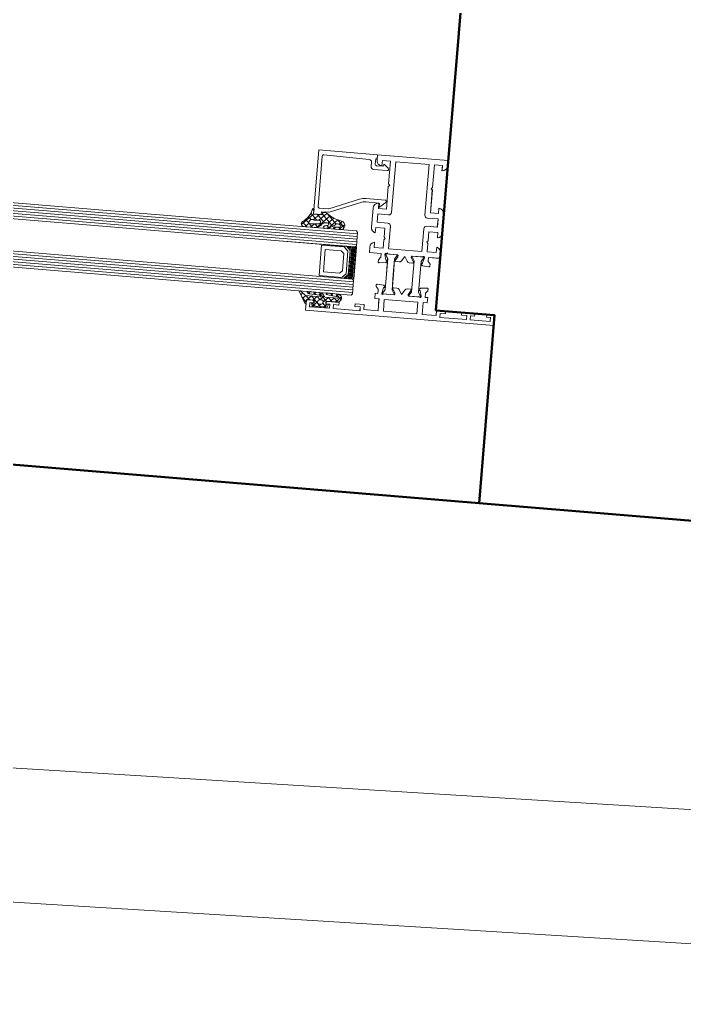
# Model space of a CAD drawing. Header units: millimetres. Extents: x 26282 to 30760, y 1404 to 4574.
# Drawn here: x 29386.46 to 29411.26, y 3458.03 to 3494.79 of the extents above; entities that cross this region are included whole.
import ezdxf

# ---------------------------------------------------------------- set-up
doc = ezdxf.new("R2010")
doc.units = ezdxf.units.MM
doc.header["$LTSCALE"] = 0.25
for name, color, linetype, lineweight in [('AB-DUV', 4, 'Continuous', 50), ('AB-MERD', 6, 'Continuous', 20), ('DOĞRAMA', 30, 'Continuous', 20)]:
    doc.layers.add(name, color=color, linetype=linetype, lineweight=lineweight)

# ---------------------------------------------------------------- blocks, each defined once
blk = doc.blocks.new('CHD60E27', base_point=(-138.6, 7.85))
at = {"color": 1, "linetype": 'Continuous'}
for p, q in [((-80.6, 56.35), (-78.6, 56.35)), ((-115.729976, 50.516652), (-114.729976, 49.516652)), ((-115.729976, 50.516652), (-114.729976, 49.516652)), ((-78.6, 29.85), (-80.6, 29.85)), ((-137.2, 16.75), (-135.7, 16.75)), ((-135.7, 16.75), (-135.7, 15.25))]:
    blk.add_line(p, q, dxfattribs=at)
at = {"color": 40, "linetype": 'Continuous'}
for points in [[(-138.6, 7.85), (-138.6, 78.35), (-134.7, 78.35), (-134.7, 75.95, -0.414213), (-135.199999, 75.45), (-135.7, 75.45), (-135.7, 76.95), (-137.2, 76.95), (-137.2, 69.45), (-135.7, 69.45), (-135.7, 70.95), (-135.2, 70.95, -0.414213), (-134.699999, 70.45), (-134.7, 66.05), (-135.7, 66.05), (-135.7, 68.05), (-137.2, 68.05), (-137.2, 58.05), (-135.7, 58.05), (-135.7, 60.05), (-134.7, 60.05), (-134.7, 56.65), (-136.6, 56.65), (-136.6, 51.35), (-134.4, 51.35), (-132.2, 51.35), (-132.2, 52.95), (-130.2, 52.95), (-130.2, 51.95), (-128.790992, 51.95, 0.176327), (-128.630295, 52.008489), (-127.7, 52.789099), (-127, 52.789099, -0.43976), (-126.701142, 52.462953), (-126.911671, 50.056591, -0.176327), (-126.983943, 49.901604), (-127.323223, 49.562323, -0.577351), (-127.741481, 49.674394), (-127.772347, 49.789587, 0.267949), (-127.949124, 49.966363), (-129.9, 50.489099), (-130.1, 50.489099, 0.842899), (-130.2, 49.906257), (-130.2, 45.839099, 0.414213), (-129.949998, 45.589099), (-129.628806, 45.589099, 0.137838), (-129.498553, 45.625711), (-127.980252, 46.552487, -0.585341), (-127.6, 46.339099), (-127.6, 45.002615, -0.261351), (-128.07899, 44.149065), (-129.797634, 43.1), (-128.07899, 42.050935, -0.261351), (-127.6, 41.197385), (-127.6, 39.8609, -0.585341), (-127.980252, 39.647512), (-129.498554, 40.574288, 0.137838), (-129.628807, 40.6109), (-129.95, 40.6109, 0.414213), (-130.199999, 40.360899), (-130.2, 36.293743, 0.842899), (-130.1, 35.710901), (-129.9, 35.7109), (-127.949123, 36.233636, 0.267949), (-127.772347, 36.410413), (-127.741481, 36.525605, -0.577351), (-127.323223, 36.637676), (-126.983943, 36.298396, -0.176327), (-126.911671, 36.143409), (-126.701141, 33.737047, -0.43976), (-127, 33.4109), (-127.7, 33.4109), (-128.630295, 34.191511, 0.176327), (-128.790992, 34.25), (-130.2, 34.25), (-130.2, 33.25), (-132.2, 33.25), (-132.2, 34.85), (-136.6, 34.85), (-136.6, 29.55), (-134.7, 29.55), (-134.7, 26.15), (-135.7, 26.15), (-135.7, 28.15), (-137.2, 28.15), (-137.2, 18.15), (-135.7, 18.15), (-135.7, 20.15), (-134.7, 20.15), (-134.7, 15.75, -0.414213), (-135.199999, 15.25), (-135.7, 15.25), (-135.7, 16.75), (-137.2, 16.75), (-137.2, 9.25), (-135.7, 9.25), (-135.7, 10.75), (-135.2, 10.75, -0.414213), (-134.699999, 10.25), (-134.7, 7.85), (-138.6, 7.85)], [(-78.6, 56.35), (-78.6, 29.85), (-79.6, 29.85), (-80.6, 29.85, -0.414213), (-82.599999, 31.85), (-80.6, 31.85), (-80.6, 34.85), (-89.1, 34.85), (-89.6, 35.35), (-90.1, 34.85), (-98.6, 34.85), (-98.6, 31.85), (-96.6, 31.85, -0.414213), (-98.599999, 29.85), (-105.740408, 29.85, -0.356298), (-107.699999, 31.450001), (-105.7, 31.45), (-105.7, 34.85), (-109, 34.85), (-109.5, 35.35), (-110, 34.85), (-113.2, 34.85), (-113.2, 31.45), (-111.2, 31.45, -0.356298), (-113.159592, 29.85), (-115.2, 29.85), (-115.2, 34.25), (-116.609007, 34.25, 0.176327), (-116.769704, 34.191511), (-117.7, 33.4109), (-118.4, 33.4109, -0.43976), (-118.698859, 33.737047), (-118.488329, 36.143409, -0.176327), (-118.416057, 36.298397), (-118.076776, 36.637677, -0.577351), (-117.658519, 36.525604), (-117.627652, 36.410413, 0.267949), (-117.450876, 36.233636), (-115.5, 35.7109), (-115.3, 35.7109, 0.842899), (-115.2, 36.293744), (-115.2, 40.3609, 0.414213), (-115.45, 40.6109), (-115.771193, 40.6109, 0.137838), (-115.901446, 40.574288), (-117.419747, 39.647512, -0.585341), (-117.799999, 39.8609), (-117.8, 41.197384, -0.261351), (-117.32101, 42.050935), (-115.602366, 43.1), (-117.321009, 44.149064, -0.261351), (-117.8, 45.002615), (-117.8, 46.339099, -0.585341), (-117.419747, 46.552488), (-115.901445, 45.625712, 0.137838), (-115.771193, 45.5891), (-115.45, 45.589099, 0.414213), (-115.199999, 45.8391), (-115.2, 49.906257, 0.842899), (-115.3, 50.489099), (-115.5, 50.489099), (-117.450876, 49.966364, 0.267949), (-117.627653, 49.789587), (-117.658518, 49.674395, -0.577351), (-118.076776, 49.562322), (-118.416057, 49.901603, -0.176327), (-118.488329, 50.056591), (-118.698858, 52.462953, -0.43976), (-118.4, 52.789099), (-117.7, 52.789099), (-116.769704, 52.008489, 0.176327), (-116.609007, 51.95), (-115.2, 51.95), (-115.2, 56.35), (-113.159591, 56.35, -0.356297), (-111.199999, 54.75), (-113.2, 54.75), (-113.2, 51.35), (-110, 51.35), (-109.5, 50.85), (-109, 51.35), (-105.7, 51.35), (-105.7, 54.75), (-107.7, 54.75, -0.356297), (-105.740408, 56.35), (-98.6, 56.35, -0.414213), (-96.599999, 54.350001), (-98.6, 54.35), (-98.6, 51.35), (-90.1, 51.35), (-89.6, 50.85), (-89.1, 51.35), (-80.6, 51.35), (-80.6, 54.35), (-82.6, 54.35, -0.414213), (-80.6, 56.35), (-78.6, 56.35)], [(-80.6, 43.1), (-80.6, 49.35), (-99.6, 49.35, -0.414213), (-100.6, 50.35), (-100.6, 54.35), (-103.7, 54.35), (-103.7, 50.35, -0.414213), (-104.699999, 49.350001), (-113.2, 49.35), (-113.2, 36.85), (-104.7, 36.85, -0.414213), (-103.699999, 35.850001), (-103.7, 31.85), (-100.6, 31.85), (-100.6, 35.85, -0.414213), (-99.6, 36.85), (-80.6, 36.85), (-80.6, 43.1)]]:
    blk.add_lwpolyline(points, format="xyb", close=True, dxfattribs=at)
blk.add_lwpolyline([(-134.4, 49.35), (-136.6, 49.35), (-136.6, 36.85), (-132.2, 36.85), (-132.2, 49.35), (-134.4, 49.35)], close=True, dxfattribs=at)
at = {"color": 4, "linetype": 'Continuous'}
for points in [[(-130.210348, 45.762166), (-128.497348, 46.762166), (-122.710348, 46.762166), (-116.923348, 46.762166), (-115.210348, 45.762166), (-115.210348, 50.362166), (-116.910348, 49.362166), (-122.710348, 49.362166), (-128.510348, 49.362166), (-130.210348, 50.362166), (-130.210348, 45.762166)], [(-128.497348, 39.437833), (-130.210348, 40.437833), (-130.210348, 35.837833), (-128.510348, 36.837833), (-122.710348, 36.837833), (-116.910348, 36.837833), (-115.210348, 35.837833), (-115.210348, 40.437833), (-116.923348, 39.437833), (-122.710348, 39.437833), (-128.497348, 39.437833)]]:
    blk.add_lwpolyline(points, close=True, dxfattribs=at)
blk = doc.blocks.new('CHD10-3111', base_point=(3855.389827, -8975.811796))
at = {"color": 40, "linetype": 'Continuous'}
blk.add_lwpolyline([(3855.389827, -8949.111796), (3879.389827, -8949.111796), (3879.389827, -8971.111796), (3877.889827, -8971.111796), (3877.889827, -8970.611796), (3875.789827, -8970.611796, 0.414276), (3875.289827, -8971.111902), (3875.289827, -8973.411796), (3875.891113, -8973.764938, -0.44986), (3875.948899, -8974.058621), (3874.687602, -8975.51474, -0.717959), (3873.789827, -8975.211796), (3873.789827, -8970.111796, -0.414242), (3874.789923, -8969.111796), (3876.40713, -8969.111796, 0.409111), (3877.406977, -8968.129248), (3877.703866, -8951.120522, 0.419335), (3877.203942, -8950.611796), (3858.289827, -8950.611796, 0.414214), (3857.789827, -8951.111796), (3857.789827, -8954.510299, 0.096347), (3857.826278, -8954.697709), (3862.331086, -8965.847499, -0.096289), (3862.789827, -8968.20752), (3862.789827, -8975.311796, -0.679855), (3861.925103, -8975.653814), (3860.044019, -8973.648631, -0.65679), (3860.189935, -8973.311796), (3861.289827, -8973.311796, 0.414214), (3861.489827, -8973.111796), (3861.489827, -8968.20752, 0.096295), (3861.125704, -8966.334383), (3856.526235, -8954.950297, -0.096289), (3856.489827, -8954.762994), (3856.489827, -8952.011796), (3855.389827, -8952.011796), (3855.389827, -8949.111796)], format="xyb", close=True, dxfattribs=at)
blk = doc.blocks.new('CHDMN-201', base_point=(29.944199, -19.992072))
at = {"color": 1, "linetype": 'Continuous'}
for p, q in [((24.944196, -17.917709), (26.712382, -16.149524)), ((24.944196, -17.222799), (26.363237, -18.64184)), ((24.944198, -20.039028), (27.683935, -17.299291)), ((25.670623, -15.827906), (29.959082, -20.116364)), ((27.817864, -19.286682), (28.843558, -18.260988)), ((24.944197, -19.344121), (26.23548, -20.635403)), ((25.079548, -21.600792), (25.475995, -21.997239)), ((25.189997, -21.91455), (25.940862, -21.163684)), ((25.475995, -21.997239), (29.768513, -26.289757)), ((25.940862, -21.163684), (26.275067, -20.829479)), ((26.23548, -20.635403), (26.260255, -20.660179)), ((26.954462, -24.392725), (29.944199, -21.402988)), ((27.730494, -21.495372), (30.203718, -19.022148)), ((27.826231, -20.104834), (29.944199, -22.222802)), ((31.257696, -20.089491), (31.80016, -19.547027)), ((31.416762, -19.452725), (31.950423, -19.986385)), ((25.232281, -26.114906), (26.046166, -25.301021)), ((25.477814, -24.120378), (25.941592, -24.584156)), ((25.916779, -27.551729), (30.108752, -23.359755)), ((26.075074, -23.150793), (26.624114, -22.601753)), ((26.882093, -28.707735), (30.556963, -25.032865)), ((26.991686, -25.63425), (29.066899, -27.709463)), ((27.79138, -22.191304), (30.58826, -24.988183)), ((24.944199, -28.524309), (25.530435, -27.938072)), ((25.094432, -27.979636), (25.776541, -28.661746)), ((25.178841, -25.942725), (28.496854, -29.260739)), ((25.810575, -31.900573), (28.517647, -29.193501)), ((24.944199, -29.950724), (27.004506, -32.011031)), ((24.952122, -30.637706), (25.869183, -29.720645)), ((26.861353, -29.746558), (28.07121, -30.956415))]:
    blk.add_line(p, q, dxfattribs=at)
for points in [[(26.390301, -23.393758, -0.11997), (25.342637, -22.236365, -0.11997), (24.944199, -20.726926), (24.944195, -16.789779, -0.730107), (26.758647, -16.209518, 0.185935), (31.810746, -19.549362, -0.858634), (31.670288, -20.125588), (30.144199, -19.992072, 0.414214), (29.944199, -20.192072), (29.944199, -23.09206, 0.414226), (30.244199, -23.392072), (30.544174, -23.392072, -0.414238), (30.844199, -23.692072), (30.844199, -24.310458, -0.167691), (30.631375, -24.927186, 0.106409), (28.114271, -30.786691, -0.907546), (24.944199, -30.478675), (24.944199, -28.292072, -1), (25.744199, -28.292072), (25.908447, -30.169443, 0.790151), (26.678457, -30.282816, 0.061795), (27.025941, -28.955975, 0.24686), (26.961879, -28.781202, -0.192553), (24.944199, -24.656358, -1), (25.941426, -24.581945, 0.061004), (26.187228, -25.817745, 0.744986), (26.953471, -25.796309, 0.211789), (26.613432, -23.622255, 0.100818), (26.390301, -23.393758)], [(26.255022, -20.600362), (26.380094, -22.029945, 0.17342), (26.661249, -22.641873, 0.008526), (26.786952, -22.766133, 0.691738), (27.799141, -22.280005), (27.680588, -20.924941, -0.129672), (27.819183, -20.120619, 0.375997), (27.441422, -18.85823), (27.046771, -18.610379, 0.619603), (26.12995, -19.17078), (26.255022, -20.600362)]]:
    blk.add_lwpolyline(points, format="xyb", close=True, dxfattribs=at)
blk = doc.blocks.new('*U58')
at = {"color": 4, "linetype": 'Continuous'}
for p, q in [((967.994385, 76), (967.994385, 75.99)), ((968.394385, 76), (968.394385, 75.6)), ((968.794385, 76), (968.794385, 75.2)), ((969.194385, 76), (969.194385, 74.8)), ((969.594385, 76), (969.594385, 64)), ((969.994385, 76), (969.994385, 64)), ((970.394385, 76), (970.394385, 64)), ((970.794385, 76), (970.794385, 64)), ((971.194385, 76), (971.194385, 64)), ((971.594385, 76), (971.594385, 64)), ((967.994385, 64.01), (967.994385, 64)), ((968.394385, 64.4), (968.394385, 64)), ((968.794385, 64.8), (968.794385, 64)), ((969.194385, 65.2), (969.194385, 64))]:
    blk.add_line(p, q, dxfattribs=at)
blk = doc.blocks.new('CHD40D02')
at = {"color": 1, "linetype": 'Continuous'}
for p, q in [((-1.122662, 0.665503), (-0.457159, 0)), ((-1.012226, 0), (0.801576, 1.813802)), ((0, -1.109094), (1.4, 0.290906)), ((0.205857, 1.458304), (1.4, 0.264161)), ((1.534377, 2.251105), (2.247288, 1.538194)), ((-2.117144, -5.347558), (1.4, -1.830414)), ((-2.117144, -3.226238), (-1.117144, -2.226238)), ((-2.117144, -2.582656), (-0.421916, -4.277884)), ((0, -0.457159), (1.4, -1.857159)), ((0, -2.578479), (1.4, -3.978479)), ((2.000247, -3.351488), (2.91136, -2.440375)), ((2.050967, -2.508126), (2.906913, -3.364072)), ((2.135987, -1.094428), (2.921622, -0.308793)), ((2.222769, -0.558608), (2.917076, -1.252915)), ((-2.117144, -4.703976), (-1.237492, -5.583628)), ((-2.117144, -7.468879), (-0.899257, -6.250992)), ((-2.117144, -6.825296), (-1.117144, -7.825296)), ((-0.543237, -6.277883), (1.4, -8.22112)), ((0, -7.473055), (2.106571, -5.366485)), ((0.262508, -5.089227), (1.4, -3.951735)), ((0.262508, -4.962308), (1.066416, -5.766216)), ((1.066416, -5.766216), (1.7501, -6.4499)), ((1.930627, -4.509107), (2.59883, -5.177309)), ((2.106571, -5.366485), (2.901098, -4.571957)), ((2.59883, -5.177309), (2.73038, -5.30886)), ((0, -9.594375), (1.4, -8.194375)), ((0, -8.942441), (1.4, -10.34244)), ((0.005596, -11.710099), (1.4, -10.315696)), ((2.065011, -9.650685), (2.925923, -8.789773)), ((2.137826, -8.958946), (2.903131, -9.724251)), ((2.53001, -7.22981), (2.953639, -7.653438)), ((0.000001, -11.063761), (1.86654, -12.930301)), ((0.929001, -12.908016), (2.87289, -10.964126)), ((1.935795, -10.878236), (2.844412, -11.786853))]:
    blk.add_line(p, q, dxfattribs=at)
at = {"color": 7, "linetype": 'Continuous'}
blk.add_line((2.921685, -0.29561), (2.817805, -0.199647), dxfattribs=at)
at = {"color": 1, "linetype": 'Continuous'}
for points in [[(2.921685, -0.29561), (2.9, -4.8), (2.8, -5.1), (2.7, -5.4), (2.6, -5.7), (2.4, -6), (2.3, -6.2), (2, -6.3), (1.8, -6.4), (1.6, -6.6), (1.5, -6.7), (1.4, -6.9), (1.4, -11.5), (1.4, -11.7), (1.6, -11.8), (1.65982, -11.8), (1.85982, -11.6), (2.25982, -7.8), (2.35982, -7.4), (2.55982, -7.2), (2.85982, -7.2), (2.95982, -7.4), (2.85982, -11.5, -1.047986), (0.000001, -11.499982), (0, -7.412301), (-1.117144, -7.412301), (-1.117144, -8.412301), (-2.117144, -7.977518), (-2.117144, -2.406848), (-1.117144, -2.015544), (-1.117144, -3.015544), (0, -3.015544), (0, 0), (-1.5, 0), (-1.6, 0.1), (-1.6, 0.3), (-1.4, 0.5), (2.700478, 2.946982), (2.800478, 2.946982), (2.900478, 2.746982), (2.900478, 2.446982), (2.700478, 2.146982), (1.4, 0.4), (1.4, -5.2), (1.5, -5.3), (1.7, -5.2), (1.907825, -4.888262), (2.146067, -0.926812), (2.230152, -0.523166), (2.318197, -0.219443), (2.614003, -0.107644), (2.817805, -0.199647), (2.921685, -0.29561)], [(0.116062, -6.131436, 0.198912), (0.262508, -5.777883), (0.262508, -4.777884, 0.414213), (-0.237492, -4.277884), (-0.737492, -4.277884, 0.414213), (-1.237492, -4.777883), (-1.237492, -5.777884, 0.414213), (-0.737492, -6.277883), (-0.237491, -6.277883, 0.198912), (0.116062, -6.131436)]]:
    blk.add_lwpolyline(points, format="xyb", close=True, dxfattribs=at)
blk = doc.blocks.new('A$C3DEF5641')
at = {"layer": 'DOĞRAMA', "color": 163, "linetype": 'Continuous'}
for p, q in [((817.83, 82.92), (508.58, 82.92)), ((817.83, 81.92), (508.58, 81.92)), ((817.83, 80.92), (508.58, 80.92)), ((849.33, 82.92), (817.83, 82.92)), ((849.83, 81.92), (817.83, 81.92)), ((849.83, 80.92), (817.83, 80.92)), ((849.33, 82.92), (849.83, 82.42)), ((849.83, 82.42), (849.83, 77.42)), ((817.83, 79.92), (508.58, 79.92)), ((817.83, 78.92), (508.58, 78.92)), ((817.83, 77.92), (508.58, 77.92)), ((849.83, 79.92), (817.83, 79.92)), ((849.83, 78.92), (817.83, 78.92)), ((849.83, 77.92), (817.83, 77.92)), ((849.83, 77.42), (849.33, 76.92)), ((817.83, 76.92), (508.58, 76.92)), ((849.33, 76.92), (817.83, 76.92)), ((836.83, 65.22), (836.83, 76.62)), ((836.83, 76.62), (845.33, 76.62)), ((838.33, 66.72), (838.33, 75.12)), ((838.33, 75.12), (844.33, 75.12)), ((844.33, 75.12), (845.33, 74.12)), ((845.33, 76.62), (846.83, 75.12)), ((845.33, 74.12), (845.33, 67.72)), ((846.83, 75.12), (846.83, 66.72)), ((844.33, 66.72), (838.33, 66.72)), ((845.33, 67.72), (844.33, 66.72)), ((846.83, 66.72), (845.33, 65.22)), ((817.83, 64.92), (508.58, 64.92)), ((817.83, 63.92), (508.58, 63.92)), ((817.83, 62.92), (508.58, 62.92)), ((849.33, 64.92), (817.83, 64.92)), ((849.83, 63.92), (817.83, 63.92)), ((849.83, 62.92), (817.83, 62.92)), ((845.33, 65.22), (836.83, 65.22)), ((849.33, 64.92), (849.83, 64.42)), ((849.83, 64.42), (849.83, 59.42)), ((817.83, 61.92), (508.58, 61.92)), ((817.83, 60.92), (508.58, 60.92)), ((817.83, 59.92), (508.58, 59.92)), ((817.83, 58.92), (508.58, 58.92)), ((849.83, 61.92), (817.83, 61.92)), ((849.83, 60.92), (817.83, 60.92)), ((849.83, 59.92), (817.83, 59.92)), ((849.33, 58.92), (817.83, 58.92)), ((849.83, 59.42), (849.33, 58.92))]:
    blk.add_line(p, q, dxfattribs=at)
blk.add_lwpolyline([(849.83, 76.92), (846.08, 76.92), (847.58, 75.42), (847.58, 66.42), (846.08, 64.92), (849.83, 64.92), (849.83, 76.92)], close=True, dxfattribs=at)
at = {"layer": 'DOĞRAMA', "color": 163, "rotation": 90}
for name, p in [('CHD60E27', (903.33, 51.92)), ('CHD10-3111', (859.53, 87.92)), ('CHDMN-201', (832.83, 87.92))]:
    blk.add_blockref(name, p, dxfattribs=at)
at = {"layer": 'DOĞRAMA', "color": 163}
blk.add_blockref('*U58', (-121.91, 0.92), dxfattribs=at)
at = {"layer": 'DOĞRAMA', "color": 163, "xscale": 1.034312, "rotation": 90}
blk.add_blockref('CHD40D02', (832.83, 55.92), dxfattribs=at)
blk = doc.blocks.new('A$C60FF0BBF')
at = {"layer": 'AB-MERD'}
for points in [[(210.06, 420.97), (100.046, 427.737)], [(209.753, 415.979), (99.739, 422.746)]]:
    blk.add_lwpolyline(points, dxfattribs=at)
blk = doc.blocks.new('A$C187D15ED')
at = {"layer": 'AB-DUV'}
blk.add_line((9843.707, 3270.839), (9704.776, 3282.321), dxfattribs=at)
at = {"layer": 'AB-DUV', "elevation": -134.224}
blk.add_lwpolyline([(9832.632, 3291.822), (9831.565, 3278.906), (9833.757, 3278.725), (9833.177, 3271.709)], dxfattribs=at)
blk.add_blockref('A$C60FF0BBF', (9668.043, 2837.019))
blk.add_blockref('A$C60FF0BBF', (9668.043, 2837.019))
at = {"layer": 'DOĞRAMA', "color": 163, "xscale": 0.1, "yscale": 0.1, "zscale": 0.1, "rotation": 355.2754398313509}
blk.add_blockref('A$C3DEF5641', (9743.271, 3280.602, -134.224), dxfattribs=at)
blk.add_blockref('A$C3DEF5641', (9743.271, 3280.602, -134.224), dxfattribs=at)

msp = doc.modelspace()

# ---------------------------------------------------------------- block references
at = {"layer": 'AB-DUV', "ltscale": 100}
msp.add_blockref('A$C187D15ED', (19570.424, 205.028, 5.126), dxfattribs=at)

# ---------------------------------------------------------------- next in the draw order: linework, layer by layer
at = {"layer": 'AB-MERD', "elevation": 5.126}
for points in [[(29448.527, 3463.017), (29338.513, 3469.784)], [(29448.527, 3463.017), (29338.513, 3469.784)], [(29448.22, 3458.026), (29338.206, 3464.793)], [(29448.22, 3458.026), (29338.206, 3464.793)]]:
    msp.add_lwpolyline(points, dxfattribs=at)
at = {"layer": 'DOĞRAMA', "color": 163, "linetype": 'Continuous'}
for p, q in [((29395.884, 3487.157, -129.098), (29365.064, 3489.705, -129.098)), ((29395.859, 3486.858, -129.098), (29365.039, 3489.406, -129.098)), ((29395.867, 3486.958, -129.098), (29365.047, 3489.505, -129.098)), ((29395.875, 3487.058, -129.098), (29365.055, 3489.605, -129.098)), ((29395.834, 3486.559, -129.098), (29365.014, 3489.107, -129.098)), ((29395.842, 3486.659, -129.098), (29365.022, 3489.206, -129.098)), ((29395.851, 3486.759, -129.098), (29365.031, 3489.306, -129.098)), ((29395.735, 3485.364, -129.098), (29364.915, 3487.911, -129.098)), ((29395.702, 3484.965, -129.098), (29364.882, 3487.512, -129.098)), ((29395.711, 3485.065, -129.098), (29364.891, 3487.612, -129.098)), ((29395.719, 3485.164, -129.098), (29364.899, 3487.711, -129.098)), ((29395.727, 3485.264, -129.098), (29364.907, 3487.811, -129.098)), ((29395.686, 3484.766, -129.098), (29364.866, 3487.313, -129.098)), ((29395.694, 3484.865, -129.098), (29364.874, 3487.412, -129.098)), ((29399.023, 3486.898, -129.098), (29395.884, 3487.157, -129.098)), ((29399.04, 3486.495, -129.098), (29395.851, 3486.759, -129.098)), ((29399.048, 3486.595, -129.098), (29395.859, 3486.858, -129.098)), ((29399.056, 3486.695, -129.098), (29395.867, 3486.958, -129.098)), ((29399.064, 3486.794, -129.098), (29395.875, 3487.058, -129.098)), ((29399.023, 3486.898, -129.098), (29399.069, 3486.844, -129.098)), ((29399.069, 3486.844, -129.098), (29399.027, 3486.346, -129.098)), ((29398.973, 3486.3, -129.098), (29395.834, 3486.559, -129.098)), ((29399.031, 3486.396, -129.098), (29395.842, 3486.659, -129.098)), ((29397.631, 3485.237, -129.098), (29397.725, 3486.373, -129.098)), ((29397.725, 3486.373, -129.098), (29398.572, 3486.303, -129.098)), ((29397.793, 3485.374, -129.098), (29397.862, 3486.211, -129.098)), ((29397.862, 3486.211, -129.098), (29398.46, 3486.162, -129.098)), ((29398.46, 3486.162, -129.098), (29398.552, 3486.054, -129.098)), ((29398.552, 3486.054, -129.098), (29398.499, 3485.416, -129.098)), ((29398.572, 3486.303, -129.098), (29398.709, 3486.141, -129.098)), ((29398.709, 3486.141, -129.098), (29398.64, 3485.304, -129.098)), ((29399.027, 3486.346, -129.098), (29398.973, 3486.3, -129.098)), ((29398.875, 3485.104, -129.098), (29395.735, 3485.364, -129.098)), ((29398.391, 3485.325, -129.098), (29397.793, 3485.374, -129.098)), ((29398.499, 3485.416, -129.098), (29398.391, 3485.325, -129.098)), ((29398.64, 3485.304, -129.098), (29398.478, 3485.167, -129.098)), ((29398.891, 3484.701, -129.098), (29395.702, 3484.965, -129.098)), ((29398.9, 3484.801, -129.098), (29395.711, 3485.065, -129.098)), ((29398.908, 3484.901, -129.098), (29395.719, 3485.164, -129.098)), ((29398.916, 3485, -129.098), (29395.727, 3485.264, -129.098)), ((29398.478, 3485.167, -129.098), (29397.631, 3485.237, -129.098)), ((29398.875, 3485.104, -129.098), (29398.92, 3485.05, -129.098)), ((29398.92, 3485.05, -129.098), (29398.879, 3484.552, -129.098)), ((29398.825, 3484.506, -129.098), (29395.686, 3484.766, -129.098)), ((29398.883, 3484.602, -129.098), (29395.694, 3484.865, -129.098)), ((29398.879, 3484.552, -129.098), (29398.825, 3484.506, -129.098))]:
    msp.add_line(p, q, dxfattribs=at)
at = {"layer": 'DOĞRAMA', "color": 1, "linetype": 'Continuous'}
for p, q in [((29399.793, 3489.544, -129.098), (29399.81, 3489.743, -129.098)), ((29402.451, 3489.525, -129.098), (29402.434, 3489.325, -129.098)), ((29396.969, 3487.141, -129.098), (29397.432, 3487.533, -129.098)), ((29396.969, 3487.141, -129.098), (29397.432, 3487.533, -129.098)), ((29397.551, 3487.299, -129.098), (29397.325, 3487.566, -129.098)), ((29397.378, 3487.683, -129.098), (29397.436, 3487.732, -129.098)), ((29397.378, 3487.683, -129.098), (29397.436, 3487.732, -129.098)), ((29397.44, 3487.662, -129.098), (29397.391, 3487.721, -129.098)), ((29397.413, 3487.32, -129.098), (29397.642, 3487.514, -129.098)), ((29397.413, 3487.32, -129.098), (29397.642, 3487.514, -129.098)), ((29397.834, 3487.198, -129.098), (29397.56, 3487.521, -129.098)), ((29397.621, 3487.3, -129.098), (29397.923, 3487.555, -129.098)), ((29397.621, 3487.3, -129.098), (29397.923, 3487.555, -129.098)), ((29398.14, 3487.069, -129.098), (29397.757, 3487.521, -129.098)), ((29398.263, 3487.155, -129.098), (29397.927, 3487.552, -129.098)), ((29397.172, 3487.051, -129.098), (29397.01, 3487.242, -129.098)), ((29397.172, 3487.051, -129.098), (29397.01, 3487.242, -129.098)), ((29397.102, 3487.057, -129.098), (29397.256, 3487.186, -129.098)), ((29397.102, 3487.057, -129.098), (29397.256, 3487.186, -129.098)), ((29397.383, 3487.034, -129.098), (29397.133, 3487.329, -129.098)), ((29397.383, 3487.034, -129.098), (29397.133, 3487.329, -129.098)), ((29397.332, 3487.326, -129.098), (29397.238, 3487.437, -129.098)), ((29397.332, 3487.326, -129.098), (29397.238, 3487.437, -129.098)), ((29397.314, 3487.039, -129.098), (29397.453, 3487.157, -129.098)), ((29397.314, 3487.039, -129.098), (29397.453, 3487.157, -129.098)), ((29397.453, 3487.157, -129.098), (29397.456, 3487.16, -129.098)), ((29397.453, 3487.157, -129.098), (29397.456, 3487.16, -129.098)), ((29397.503, 3487.124, -129.098), (29397.473, 3487.16, -129.098)), ((29397.503, 3487.124, -129.098), (29397.473, 3487.16, -129.098)), ((29397.572, 3487.043, -129.098), (29397.503, 3487.124, -129.098)), ((29397.583, 3487.07, -129.098), (29398.046, 3487.463, -129.098)), ((29397.583, 3487.07, -129.098), (29398.046, 3487.463, -129.098)), ((29397.703, 3487.121, -129.098), (29397.652, 3487.18, -129.098)), ((29397.958, 3487.191, -129.098), (29398.181, 3487.381, -129.098)), ((29397.958, 3487.191, -129.098), (29398.181, 3487.381, -129.098)), ((29397.973, 3487.008, -129.098), (29398.331, 3487.312, -129.098)), ((29397.973, 3487.008, -129.098), (29398.331, 3487.312, -129.098)), ((29398.572, 3487.022, -129.098), (29398.325, 3487.314, -129.098)), ((29398.366, 3487.145, -129.098), (29398.497, 3487.255, -129.098)), ((29398.366, 3487.145, -129.098), (29398.497, 3487.255, -129.098)), ((29398.371, 3486.952, -129.098), (29398.593, 3487.14, -129.098)), ((29398.371, 3486.952, -129.098), (29398.593, 3487.14, -129.098)), ((29397.54, 3487.034, -129.098), (29397.583, 3487.07, -129.098)), ((29397.54, 3487.034, -129.098), (29397.583, 3487.07, -129.098)), ((29397.794, 3487.053, -129.098), (29397.844, 3487.095, -129.098)), ((29397.794, 3487.053, -129.098), (29397.844, 3487.095, -129.098)), ((29397.991, 3487.012, -129.098), (29397.917, 3487.1, -129.098)), ((29398.229, 3486.964, -129.098), (29398.175, 3487.027, -129.098)), ((29398.176, 3486.983, -129.098), (29398.249, 3487.045, -129.098)), ((29398.176, 3486.983, -129.098), (29398.249, 3487.045, -129.098)), ((29398.439, 3486.947, -129.098), (29398.356, 3487.046, -129.098)), ((29400.085, 3485.994, -129.098), (29400.193, 3486.086, -129.098)), ((29400.085, 3485.994, -129.098), (29400.193, 3486.086, -129.098)), ((29396.885, 3484.646, -129.098), (29396.886, 3484.656, -129.098)), ((29396.885, 3484.646, -129.098), (29396.886, 3484.656, -129.098)), ((29397.094, 3484.203, -129.098), (29396.885, 3484.646, -129.098)), ((29397.094, 3484.203, -129.098), (29396.885, 3484.646, -129.098)), ((29396.886, 3484.656, -129.098), (29396.907, 3484.665, -129.098)), ((29396.886, 3484.656, -129.098), (29396.907, 3484.665, -129.098)), ((29396.907, 3484.665, -129.098), (29396.937, 3484.662, -129.098)), ((29396.907, 3484.665, -129.098), (29396.937, 3484.662, -129.098)), ((29396.937, 3484.662, -129.098), (29396.965, 3484.639, -129.098)), ((29396.937, 3484.662, -129.098), (29396.965, 3484.639, -129.098)), ((29396.945, 3484.52, -129.098), (29397.022, 3484.587, -129.098)), ((29396.945, 3484.52, -129.098), (29397.022, 3484.587, -129.098)), ((29396.965, 3484.639, -129.098), (29397.128, 3484.491, -129.098)), ((29396.965, 3484.639, -129.098), (29397.128, 3484.491, -129.098)), ((29397.189, 3484.612, -129.098), (29397.2, 3484.632, -129.098)), ((29397.189, 3484.612, -129.098), (29397.2, 3484.632, -129.098)), ((29397.198, 3484.58, -129.098), (29397.189, 3484.612, -129.098)), ((29397.198, 3484.58, -129.098), (29397.189, 3484.612, -129.098)), ((29397.227, 3484.569, -129.098), (29397.198, 3484.58, -129.098)), ((29397.227, 3484.569, -129.098), (29397.198, 3484.58, -129.098)), ((29397.2, 3484.632, -129.098), (29397.21, 3484.642, -129.098)), ((29397.2, 3484.632, -129.098), (29397.21, 3484.642, -129.098)), ((29397.21, 3484.642, -129.098), (29397.659, 3484.602, -129.098)), ((29397.21, 3484.642, -129.098), (29397.659, 3484.602, -129.098)), ((29397.283, 3484.554, -129.098), (29397.212, 3484.642, -129.098)), ((29397.283, 3484.554, -129.098), (29397.212, 3484.642, -129.098)), ((29397.267, 3484.557, -129.098), (29397.227, 3484.569, -129.098)), ((29397.267, 3484.557, -129.098), (29397.227, 3484.569, -129.098)), ((29397.231, 3484.568, -129.098), (29397.306, 3484.633, -129.098)), ((29397.231, 3484.568, -129.098), (29397.306, 3484.633, -129.098)), ((29397.659, 3484.499, -129.098), (29397.267, 3484.557, -129.098)), ((29397.659, 3484.499, -129.098), (29397.267, 3484.557, -129.098)), ((29397.423, 3484.534, -129.098), (29397.516, 3484.615, -129.098)), ((29397.423, 3484.534, -129.098), (29397.516, 3484.615, -129.098)), ((29397.507, 3484.522, -129.098), (29397.424, 3484.623, -129.098)), ((29397.507, 3484.522, -129.098), (29397.424, 3484.623, -129.098)), ((29397.622, 3484.505, -129.098), (29397.694, 3484.568, -129.098)), ((29397.622, 3484.505, -129.098), (29397.694, 3484.568, -129.098)), ((29397.709, 3484.516, -129.098), (29397.636, 3484.604, -129.098)), ((29397.709, 3484.516, -129.098), (29397.636, 3484.604, -129.098)), ((29397.659, 3484.602, -129.098), (29397.688, 3484.59, -129.098)), ((29397.659, 3484.602, -129.098), (29397.688, 3484.59, -129.098)), ((29397.688, 3484.59, -129.098), (29397.717, 3484.577, -129.098)), ((29397.688, 3484.59, -129.098), (29397.717, 3484.577, -129.098)), ((29397.694, 3484.568, -129.098), (29397.708, 3484.581, -129.098)), ((29397.694, 3484.568, -129.098), (29397.708, 3484.581, -129.098)), ((29397.717, 3484.577, -129.098), (29397.746, 3484.564, -129.098)), ((29397.717, 3484.577, -129.098), (29397.746, 3484.564, -129.098)), ((29397.746, 3484.564, -129.098), (29397.774, 3484.541, -129.098)), ((29397.746, 3484.564, -129.098), (29397.774, 3484.541, -129.098)), ((29397.774, 3484.541, -129.098), (29397.794, 3484.529, -129.098)), ((29397.774, 3484.541, -129.098), (29397.794, 3484.529, -129.098)), ((29397.895, 3484.548, -129.098), (29397.898, 3484.579, -129.098)), ((29397.895, 3484.548, -129.098), (29397.898, 3484.579, -129.098)), ((29397.914, 3484.525, -129.098), (29397.895, 3484.548, -129.098)), ((29397.914, 3484.525, -129.098), (29397.895, 3484.548, -129.098)), ((29397.898, 3484.579, -129.098), (29397.919, 3484.587, -129.098)), ((29397.898, 3484.579, -129.098), (29397.919, 3484.587, -129.098)), ((29397.898, 3484.544, -129.098), (29397.944, 3484.584, -129.098)), ((29397.898, 3484.544, -129.098), (29397.944, 3484.584, -129.098)), ((29397.919, 3484.587, -129.098), (29398.326, 3484.543, -129.098)), ((29397.919, 3484.587, -129.098), (29398.326, 3484.543, -129.098)), ((29398.135, 3484.476, -129.098), (29398.057, 3484.572, -129.098)), ((29398.135, 3484.476, -129.098), (29398.057, 3484.572, -129.098)), ((29398.067, 3484.49, -129.098), (29398.15, 3484.562, -129.098)), ((29398.067, 3484.49, -129.098), (29398.15, 3484.562, -129.098)), ((29398.257, 3484.453, -129.098), (29398.355, 3484.539, -129.098)), ((29398.257, 3484.453, -129.098), (29398.355, 3484.539, -129.098)), ((29398.45, 3484.333, -129.098), (29398.273, 3484.549, -129.098)), ((29398.45, 3484.333, -129.098), (29398.273, 3484.549, -129.098)), ((29397.147, 3484.239, -129.098), (29396.982, 3484.441, -129.098)), ((29397.147, 3484.239, -129.098), (29396.982, 3484.441, -129.098)), ((29397.012, 3484.376, -129.098), (29397.142, 3484.49, -129.098)), ((29397.012, 3484.376, -129.098), (29397.142, 3484.49, -129.098)), ((29397.08, 3484.233, -129.098), (29397.152, 3484.296, -129.098)), ((29397.08, 3484.233, -129.098), (29397.152, 3484.296, -129.098)), ((29397.112, 3484.181, -129.098), (29397.094, 3484.203, -129.098)), ((29397.112, 3484.181, -129.098), (29397.094, 3484.203, -129.098)), ((29397.132, 3484.179, -129.098), (29397.112, 3484.181, -129.098)), ((29397.132, 3484.179, -129.098), (29397.112, 3484.181, -129.098)), ((29397.128, 3484.491, -129.098), (29397.686, 3484.445, -129.098)), ((29397.128, 3484.491, -129.098), (29397.686, 3484.445, -129.098)), ((29397.143, 3484.188, -129.098), (29397.132, 3484.179, -129.098)), ((29397.143, 3484.188, -129.098), (29397.132, 3484.179, -129.098)), ((29397.267, 3484.334, -129.098), (29397.139, 3484.49, -129.098)), ((29397.267, 3484.334, -129.098), (29397.139, 3484.49, -129.098)), ((29397.156, 3484.343, -129.098), (29397.143, 3484.188, -129.098)), ((29397.156, 3484.343, -129.098), (29397.143, 3484.188, -129.098)), ((29397.457, 3484.318, -129.098), (29397.156, 3484.343, -129.098)), ((29397.457, 3484.318, -129.098), (29397.156, 3484.343, -129.098)), ((29397.202, 3484.339, -129.098), (29397.353, 3484.472, -129.098)), ((29397.202, 3484.339, -129.098), (29397.353, 3484.472, -129.098)), ((29397.378, 3484.105, -129.098), (29397.347, 3484.211, -129.098)), ((29397.347, 3484.211, -129.098), (29397.447, 3484.203, -129.098)), ((29397.378, 3484.105, -129.098), (29397.347, 3484.211, -129.098)), ((29397.347, 3484.211, -129.098), (29397.447, 3484.203, -129.098)), ((29397.671, 3484.081, -129.098), (29397.35, 3484.472, -129.098)), ((29397.671, 3484.081, -129.098), (29397.35, 3484.472, -129.098)), ((29397.46, 3484.098, -129.098), (29397.368, 3484.21, -129.098)), ((29397.46, 3484.098, -129.098), (29397.368, 3484.21, -129.098)), ((29397.395, 3484.104, -129.098), (29397.579, 3484.264, -129.098)), ((29397.395, 3484.104, -129.098), (29397.579, 3484.264, -129.098)), ((29397.413, 3484.322, -129.098), (29397.564, 3484.455, -129.098)), ((29397.413, 3484.322, -129.098), (29397.564, 3484.455, -129.098)), ((29397.447, 3484.203, -129.098), (29397.457, 3484.318, -129.098)), ((29397.447, 3484.203, -129.098), (29397.457, 3484.318, -129.098)), ((29397.665, 3484.328, -129.098), (29397.562, 3484.455, -129.098)), ((29397.665, 3484.328, -129.098), (29397.562, 3484.455, -129.098)), ((29397.58, 3484.283, -129.098), (29397.576, 3484.232, -129.098)), ((29397.58, 3484.283, -129.098), (29397.576, 3484.232, -129.098)), ((29397.607, 3484.086, -129.098), (29397.702, 3484.17, -129.098)), ((29397.607, 3484.086, -129.098), (29397.702, 3484.17, -129.098)), ((29397.622, 3484.176, -129.098), (29397.721, 3484.168, -129.098)), ((29397.622, 3484.176, -129.098), (29397.721, 3484.168, -129.098)), ((29397.734, 3484.323, -129.098), (29397.634, 3484.331, -129.098)), ((29397.734, 3484.323, -129.098), (29397.634, 3484.331, -129.098)), ((29397.653, 3484.329, -129.098), (29397.74, 3484.405, -129.098)), ((29397.653, 3484.329, -129.098), (29397.74, 3484.405, -129.098)), ((29397.689, 3484.475, -129.098), (29397.659, 3484.499, -129.098)), ((29397.689, 3484.475, -129.098), (29397.659, 3484.499, -129.098)), ((29397.686, 3484.445, -129.098), (29397.697, 3484.454, -129.098)), ((29397.686, 3484.445, -129.098), (29397.697, 3484.454, -129.098)), ((29397.697, 3484.454, -129.098), (29397.689, 3484.475, -129.098)), ((29397.697, 3484.454, -129.098), (29397.689, 3484.475, -129.098)), ((29397.901, 3484.282, -129.098), (29397.709, 3484.516, -129.098)), ((29397.901, 3484.282, -129.098), (29397.709, 3484.516, -129.098)), ((29397.74, 3484.405, -129.098), (29397.814, 3484.47, -129.098)), ((29397.74, 3484.405, -129.098), (29397.814, 3484.47, -129.098)), ((29397.882, 3484.063, -129.098), (29397.771, 3484.199, -129.098)), ((29397.882, 3484.063, -129.098), (29397.771, 3484.199, -129.098)), ((29397.775, 3484.215, -129.098), (29397.78, 3484.267, -129.098)), ((29397.775, 3484.215, -129.098), (29397.78, 3484.267, -129.098)), ((29397.777, 3484.235, -129.098), (29397.987, 3484.42, -129.098)), ((29397.777, 3484.235, -129.098), (29397.987, 3484.42, -129.098)), ((29397.794, 3484.529, -129.098), (29397.801, 3484.497, -129.098)), ((29397.794, 3484.529, -129.098), (29397.801, 3484.497, -129.098)), ((29397.801, 3484.497, -129.098), (29397.809, 3484.476, -129.098)), ((29397.801, 3484.497, -129.098), (29397.809, 3484.476, -129.098)), ((29397.809, 3484.476, -129.098), (29397.827, 3484.454, -129.098)), ((29397.809, 3484.476, -129.098), (29397.827, 3484.454, -129.098)), ((29397.827, 3484.454, -129.098), (29397.837, 3484.442, -129.098)), ((29397.827, 3484.454, -129.098), (29397.837, 3484.442, -129.098)), ((29397.837, 3484.442, -129.098), (29397.856, 3484.431, -129.098)), ((29397.837, 3484.442, -129.098), (29397.856, 3484.431, -129.098)), ((29397.856, 3484.431, -129.098), (29398.314, 3484.393, -129.098)), ((29397.856, 3484.431, -129.098), (29398.314, 3484.393, -129.098)), ((29397.895, 3484.282, -129.098), (29397.885, 3484.167, -129.098)), ((29397.895, 3484.282, -129.098), (29397.885, 3484.167, -129.098)), ((29398.302, 3484.248, -129.098), (29397.895, 3484.282, -129.098)), ((29398.302, 3484.248, -129.098), (29397.895, 3484.282, -129.098)), ((29397.953, 3484.512, -129.098), (29397.914, 3484.525, -129.098)), ((29397.953, 3484.512, -129.098), (29397.914, 3484.525, -129.098)), ((29398.328, 3484.439, -129.098), (29397.953, 3484.512, -129.098)), ((29398.328, 3484.439, -129.098), (29397.953, 3484.512, -129.098)), ((29398.112, 3484.264, -129.098), (29397.985, 3484.42, -129.098)), ((29398.112, 3484.264, -129.098), (29397.985, 3484.42, -129.098)), ((29398.047, 3484.269, -129.098), (29398.199, 3484.402, -129.098)), ((29398.047, 3484.269, -129.098), (29398.199, 3484.402, -129.098)), ((29398.323, 3484.247, -129.098), (29398.196, 3484.402, -129.098)), ((29398.323, 3484.247, -129.098), (29398.196, 3484.402, -129.098)), ((29398.259, 3484.252, -129.098), (29398.461, 3484.429, -129.098)), ((29398.259, 3484.252, -129.098), (29398.461, 3484.429, -129.098)), ((29398.314, 3484.393, -129.098), (29398.334, 3484.391, -129.098)), ((29398.314, 3484.393, -129.098), (29398.334, 3484.391, -129.098)), ((29398.346, 3484.417, -129.098), (29398.328, 3484.439, -129.098)), ((29398.346, 3484.417, -129.098), (29398.328, 3484.439, -129.098)), ((29398.334, 3484.391, -129.098), (29398.346, 3484.411, -129.098)), ((29398.334, 3484.391, -129.098), (29398.346, 3484.411, -129.098)), ((29398.346, 3484.411, -129.098), (29398.346, 3484.417, -129.098)), ((29398.346, 3484.411, -129.098), (29398.346, 3484.417, -129.098)), ((29397.933, 3484.059, -129.098), (29397.378, 3484.105, -129.098)), ((29397.933, 3484.059, -129.098), (29397.378, 3484.105, -129.098)), ((29397.818, 3484.069, -129.098), (29397.926, 3484.163, -129.098)), ((29397.818, 3484.069, -129.098), (29397.926, 3484.163, -129.098)), ((29397.885, 3484.167, -129.098), (29397.985, 3484.159, -129.098)), ((29397.885, 3484.167, -129.098), (29397.985, 3484.159, -129.098)), ((29397.985, 3484.159, -129.098), (29397.933, 3484.059, -129.098)), ((29397.985, 3484.159, -129.098), (29397.933, 3484.059, -129.098)), ((29403.274, 3483.577, -129.098), (29403.286, 3483.726, -129.098)), ((29403.286, 3483.726, -129.098), (29403.436, 3483.714, -129.098))]:
    msp.add_line(p, q, dxfattribs=at)
at = {"layer": 'DOĞRAMA', "color": 4, "linetype": 'Continuous'}
for p, q in [((29398.649, 3486.327, -129.098), (29398.649, 3486.326, -129.098)), ((29398.649, 3486.327, -129.098), (29398.649, 3486.326, -129.098)), ((29398.689, 3486.324, -129.098), (29398.686, 3486.284, -129.098)), ((29398.689, 3486.324, -129.098), (29398.686, 3486.284, -129.098)), ((29398.809, 3486.314, -129.098), (29398.71, 3485.118, -129.098)), ((29398.809, 3486.314, -129.098), (29398.71, 3485.118, -129.098)), ((29398.729, 3486.32, -129.098), (29398.723, 3486.24, -129.098)), ((29398.729, 3486.32, -129.098), (29398.723, 3486.24, -129.098)), ((29398.849, 3486.31, -129.098), (29398.75, 3485.114, -129.098)), ((29398.849, 3486.31, -129.098), (29398.75, 3485.114, -129.098)), ((29398.769, 3486.317, -129.098), (29398.759, 3486.197, -129.098)), ((29398.769, 3486.317, -129.098), (29398.759, 3486.197, -129.098)), ((29398.889, 3486.307, -129.098), (29398.79, 3485.111, -129.098)), ((29398.889, 3486.307, -129.098), (29398.79, 3485.111, -129.098)), ((29398.929, 3486.304, -129.098), (29398.83, 3485.108, -129.098)), ((29398.929, 3486.304, -129.098), (29398.83, 3485.108, -129.098)), ((29398.968, 3486.3, -129.098), (29398.87, 3485.105, -129.098)), ((29398.968, 3486.3, -129.098), (29398.87, 3485.105, -129.098)), ((29399.008, 3486.297, -129.098), (29398.909, 3485.101, -129.098)), ((29399.008, 3486.297, -129.098), (29398.909, 3485.101, -129.098)), ((29398.551, 3485.132, -129.098), (29398.551, 3485.131, -129.098)), ((29398.551, 3485.132, -129.098), (29398.551, 3485.131, -129.098)), ((29398.594, 3485.167, -129.098), (29398.591, 3485.128, -129.098)), ((29398.594, 3485.167, -129.098), (29398.591, 3485.128, -129.098)), ((29398.637, 3485.204, -129.098), (29398.63, 3485.124, -129.098)), ((29398.637, 3485.204, -129.098), (29398.63, 3485.124, -129.098)), ((29398.68, 3485.241, -129.098), (29398.67, 3485.121, -129.098)), ((29398.68, 3485.241, -129.098), (29398.67, 3485.121, -129.098))]:
    msp.add_line(p, q, dxfattribs=at)
at = {"layer": 'DOĞRAMA', "color": 7, "linetype": 'Continuous'}
msp.add_line((29397.21, 3484.642, -129.098), (29397.2, 3484.632, -129.098), dxfattribs=at)
msp.add_line((29397.21, 3484.642, -129.098), (29397.2, 3484.632, -129.098), dxfattribs=at)
at = {"layer": 'DOĞRAMA', "color": 40, "linetype": 'Continuous', "elevation": -129.098}
for points in [[(29397.42, 3487.532), (29397.617, 3489.924), (29399.81, 3489.743), (29399.797, 3489.593), (29399.748, 3489.597), (29399.73, 3489.388, 0.414276), (29399.776, 3489.334), (29400.005, 3489.315), (29400.045, 3489.372, -0.44986), (29400.075, 3489.376), (29400.21, 3489.238, -0.717959), (29400.172, 3489.151), (29399.664, 3489.193, -0.414242), (29399.573, 3489.301), (29399.586, 3489.462, 0.409111), (29399.496, 3489.57), (29397.804, 3489.739, 0.419335), (29397.749, 3489.694), (29397.593, 3487.809, 0.414214), (29397.639, 3487.755), (29397.977, 3487.727, 0.096347), (29397.996, 3487.729), (29399.145, 3488.086, -0.096289), (29399.384, 3488.112), (29400.092, 3488.054, -0.679855), (29400.119, 3487.965), (29399.903, 3487.794, -0.65679), (29399.871, 3487.811), (29399.88, 3487.921, 0.414214), (29399.862, 3487.942), (29399.373, 3487.983, 0.096295), (29399.183, 3487.962), (29398.011, 3487.597, -0.096289), (29397.992, 3487.595), (29397.718, 3487.618), (29397.709, 3487.508), (29397.42, 3487.532)], [(29399.81, 3489.743), (29402.451, 3489.525), (29402.443, 3489.425), (29402.434, 3489.325, -0.414213), (29402.219, 3489.142), (29402.235, 3489.342), (29401.936, 3489.366), (29401.866, 3488.519), (29401.812, 3488.474), (29401.858, 3488.42), (29401.788, 3487.573), (29402.087, 3487.548), (29402.103, 3487.747, -0.414213), (29402.286, 3487.531), (29402.227, 3486.82, -0.356298), (29402.052, 3486.638), (29402.068, 3486.837), (29401.729, 3486.865), (29401.702, 3486.536), (29401.648, 3486.49), (29401.694, 3486.436), (29401.668, 3486.118), (29402.006, 3486.089), (29402.023, 3486.289, -0.356298), (29402.166, 3486.08), (29402.149, 3485.877), (29401.711, 3485.913), (29401.699, 3485.773, 0.176327), (29401.704, 3485.756), (29401.774, 3485.657), (29401.768, 3485.587, -0.43976), (29401.733, 3485.56), (29401.495, 3485.601, -0.176327), (29401.48, 3485.61), (29401.449, 3485.646, -0.577351), (29401.464, 3485.687), (29401.476, 3485.689, 0.267949), (29401.495, 3485.705), (29401.563, 3485.895), (29401.564, 3485.915, 0.842899), (29401.507, 3485.93), (29401.102, 3485.964, 0.414213), (29401.075, 3485.941), (29401.072, 3485.909, 0.137838), (29401.075, 3485.895), (29401.155, 3485.736, -0.585341), (29401.13, 3485.7), (29400.997, 3485.711, -0.261351), (29400.916, 3485.766), (29400.826, 3485.946), (29400.707, 3485.783, -0.261351), (29400.618, 3485.743), (29400.485, 3485.754, -0.585341), (29400.466, 3485.793), (29400.571, 3485.937, 0.137838), (29400.576, 3485.95), (29400.579, 3485.982, 0.414213), (29400.556, 3486.009), (29400.151, 3486.042, 0.842899), (29400.092, 3486.037), (29400.09, 3486.017), (29400.126, 3485.818, 0.267949), (29400.142, 3485.799), (29400.153, 3485.795, -0.577351), (29400.161, 3485.753), (29400.124, 3485.722, -0.176327), (29400.108, 3485.716), (29399.867, 3485.715, -0.43976), (29399.837, 3485.747), (29399.843, 3485.817), (29399.928, 3485.903, 0.176327), (29399.935, 3485.919), (29399.947, 3486.059), (29399.508, 3486.095), (29399.525, 3486.299, -0.356297), (29399.701, 3486.481), (29399.684, 3486.281), (29400.023, 3486.253), (29400.049, 3486.572), (29400.103, 3486.618), (29400.058, 3486.672), (29400.085, 3487.001), (29399.746, 3487.029), (29399.73, 3486.83, -0.356297), (29399.586, 3487.038), (29399.645, 3487.75, -0.414213), (29399.861, 3487.932), (29399.844, 3487.733), (29400.143, 3487.708), (29400.213, 3488.556), (29400.267, 3488.601), (29400.222, 3488.655), (29400.292, 3489.502), (29399.993, 3489.527), (29399.976, 3489.328, -0.414213), (29399.793, 3489.544), (29399.81, 3489.743)], [(29401.114, 3489.434), (29400.491, 3489.486), (29400.334, 3487.592, -0.414213), (29400.227, 3487.501), (29399.828, 3487.534), (29399.802, 3487.225), (29400.201, 3487.192, -0.414213), (29400.292, 3487.084), (29400.222, 3486.237), (29401.468, 3486.134), (29401.538, 3486.981, -0.414213), (29401.646, 3487.073), (29402.045, 3487.04), (29402.07, 3487.349), (29401.672, 3487.381, -0.414213), (29401.58, 3487.489), (29401.737, 3489.383), (29401.114, 3489.434)], [(29404.149, 3483.364), (29397.123, 3483.944), (29397.155, 3484.333), (29397.394, 3484.313, -0.414213), (29397.44, 3484.259), (29397.436, 3484.21), (29397.286, 3484.222), (29397.274, 3484.072), (29398.022, 3484.011), (29398.034, 3484.16), (29397.884, 3484.172), (29397.889, 3484.222, -0.414213), (29397.943, 3484.268), (29398.381, 3484.232), (29398.373, 3484.132), (29398.173, 3484.149), (29398.161, 3483.999), (29399.158, 3483.917), (29399.17, 3484.066), (29398.971, 3484.083), (29398.979, 3484.182), (29399.318, 3484.154), (29399.302, 3483.965), (29399.83, 3483.921), (29399.848, 3484.141), (29399.867, 3484.36), (29399.707, 3484.373), (29399.724, 3484.572), (29399.823, 3484.564), (29399.835, 3484.705, 0.176327), (29399.83, 3484.721), (29399.76, 3484.82), (29399.766, 3484.89, -0.43976), (29399.801, 3484.917), (29400.039, 3484.876, -0.176327), (29400.054, 3484.868), (29400.085, 3484.831, -0.577351), (29400.07, 3484.79), (29400.059, 3484.788, 0.267949), (29400.04, 3484.772), (29399.971, 3484.582), (29399.97, 3484.562, 0.842899), (29400.027, 3484.547), (29400.432, 3484.514, 0.414213), (29400.459, 3484.537), (29400.462, 3484.569, 0.137838), (29400.459, 3484.582), (29400.379, 3484.741, -0.585341), (29400.404, 3484.777), (29400.537, 3484.766, -0.261351), (29400.618, 3484.711), (29400.709, 3484.531), (29400.827, 3484.694, -0.261351), (29400.916, 3484.735), (29401.05, 3484.724, -0.585341), (29401.068, 3484.684), (29400.963, 3484.54, 0.137838), (29400.958, 3484.528), (29400.955, 3484.496, 0.414213), (29400.978, 3484.469), (29401.384, 3484.435, 0.842899), (29401.443, 3484.44), (29401.444, 3484.46), (29401.408, 3484.659, 0.267949), (29401.392, 3484.678), (29401.381, 3484.682, -0.577351), (29401.373, 3484.725), (29401.41, 3484.756, -0.176327), (29401.426, 3484.762), (29401.667, 3484.763, -0.43976), (29401.697, 3484.73), (29401.691, 3484.661), (29401.606, 3484.574, 0.176327), (29401.599, 3484.559), (29401.587, 3484.418), (29401.687, 3484.41), (29401.67, 3484.211), (29401.511, 3484.224), (29401.475, 3483.785), (29402.003, 3483.742), (29402.019, 3483.931), (29402.357, 3483.903), (29402.349, 3483.803), (29402.15, 3483.82), (29402.138, 3483.67), (29403.134, 3483.588), (29403.147, 3483.738), (29402.947, 3483.754), (29402.955, 3483.854), (29403.394, 3483.817, -0.414213), (29403.44, 3483.764), (29403.436, 3483.714), (29403.286, 3483.726), (29403.274, 3483.577), (29404.021, 3483.515), (29404.033, 3483.664), (29403.884, 3483.677), (29403.888, 3483.726, -0.414213), (29403.942, 3483.772), (29404.181, 3483.752), (29404.149, 3483.364)]]:
    msp.add_lwpolyline(points, format="xyb", close=True, dxfattribs=at)
at = {"layer": 'DOĞRAMA', "color": 1, "linetype": 'Continuous', "elevation": -129.098}
for points in [[(29397.729, 3487.15, -0.11997), (29397.605, 3487.055, -0.11997), (29397.452, 3487.028), (29397.059, 3487.06, -0.730107), (29397.016, 3487.246, 0.185935), (29397.391, 3487.722, -0.858634), (29397.447, 3487.703), (29397.421, 3487.552, 0.414214), (29397.44, 3487.531), (29397.729, 3487.507, 0.414226), (29397.761, 3487.534), (29397.763, 3487.564, -0.414238), (29397.796, 3487.591), (29397.857, 3487.586, -0.167691), (29397.917, 3487.56, 0.106409), (29398.48, 3487.261, -0.907546), (29398.424, 3486.948), (29398.206, 3486.966, -1), (29398.212, 3487.045), (29398.401, 3487.046, 0.790151), (29398.418, 3487.122, 0.061795), (29398.289, 3487.168, 0.24686), (29398.271, 3487.163, -0.192553), (29397.843, 3486.995, -1), (29397.844, 3487.095, 0.061004), (29397.969, 3487.11, 0.744986), (29397.973, 3487.186, 0.211789), (29397.754, 3487.17, 0.100818), (29397.729, 3487.15)], [(29397.729, 3487.15, -0.11997), (29397.605, 3487.055, -0.11997), (29397.452, 3487.028), (29397.059, 3487.06, -0.730107), (29397.016, 3487.246, 0.185935), (29397.391, 3487.722, -0.858634), (29397.447, 3487.703), (29397.421, 3487.552, 0.414214), (29397.44, 3487.531), (29397.729, 3487.507, 0.414226), (29397.761, 3487.534), (29397.763, 3487.564, -0.414238), (29397.796, 3487.591), (29397.857, 3487.586, -0.167691), (29397.917, 3487.56, 0.106409), (29398.48, 3487.261, -0.907546), (29398.424, 3486.948), (29398.206, 3486.966, -1), (29398.212, 3487.045), (29398.401, 3487.046, 0.790151), (29398.418, 3487.122, 0.061795), (29398.289, 3487.168, 0.24686), (29398.271, 3487.163, -0.192553), (29397.843, 3486.995, -1), (29397.844, 3487.095, 0.061004), (29397.969, 3487.11, 0.744986), (29397.973, 3487.186, 0.211789), (29397.754, 3487.17, 0.100818), (29397.729, 3487.15)], [(29397.45, 3487.16), (29397.593, 3487.16, 0.17342), (29397.657, 3487.183, 0.008526), (29397.67, 3487.195, 0.691738), (29397.63, 3487.3), (29397.494, 3487.299, -0.129672), (29397.415, 3487.319, 0.375997), (29397.286, 3487.292), (29397.258, 3487.255, 0.619603), (29397.306, 3487.159), (29397.45, 3487.16)], [(29397.45, 3487.16), (29397.593, 3487.16, 0.17342), (29397.657, 3487.183, 0.008526), (29397.67, 3487.195, 0.691738), (29397.63, 3487.3), (29397.494, 3487.299, -0.129672), (29397.415, 3487.319, 0.375997), (29397.286, 3487.292), (29397.258, 3487.255, 0.619603), (29397.306, 3487.159), (29397.45, 3487.16)]]:
    msp.add_lwpolyline(points, format="xyb", close=True, dxfattribs=at)
at = {"layer": 'DOĞRAMA', "color": 163, "linetype": 'Continuous', "elevation": -129.098}
msp.add_lwpolyline([(29399.023, 3486.296), (29398.649, 3486.327), (29398.787, 3486.165), (29398.712, 3485.268), (29398.551, 3485.131), (29398.924, 3485.1), (29399.023, 3486.296)], close=True, dxfattribs=at)
at = {"layer": 'DOĞRAMA', "color": 4, "linetype": 'Continuous', "elevation": -129.098}
for points in [[(29400.44, 3484.512), (29400.354, 3484.691), (29400.402, 3485.268), (29400.45, 3485.845), (29400.563, 3486.007), (29400.105, 3486.045), (29400.191, 3485.867), (29400.143, 3485.289), (29400.095, 3484.711), (29399.981, 3484.55), (29400.44, 3484.512)], [(29401.084, 3484.631), (29400.971, 3484.468), (29401.429, 3484.43), (29401.343, 3484.608), (29401.391, 3485.186), (29401.439, 3485.764), (29401.552, 3485.925), (29401.094, 3485.963), (29401.18, 3485.784), (29401.132, 3485.207), (29401.084, 3484.631)]]:
    msp.add_lwpolyline(points, close=True, dxfattribs=at)
at = {"layer": 'DOĞRAMA', "color": 40, "linetype": 'Continuous', "elevation": -129.098}
msp.add_lwpolyline([(29400.048, 3484.124), (29400.03, 3483.905), (29401.275, 3483.802), (29401.312, 3484.24), (29400.066, 3484.343), (29400.048, 3484.124)], close=True, dxfattribs=at)
at = {"layer": 'DOĞRAMA', "color": 1, "linetype": 'Continuous'}
for centre, major_axis, start_param, end_param in [((29398.321, 3484.395, -129.098), (0.012, 0.148), 3.094733, 6.330032), ((29398.321, 3484.395, -129.098), (0.012, 0.148), 3.094733, 6.330032), ((29397.626, 3484.228, -129.098), (0.0043, 0.0515), 1.570796, 3.141591), ((29397.626, 3484.228, -129.098), (0.0043, 0.0515), 1.570796, 3.141591), ((29397.63, 3484.279, -129.098), (0.0043, 0.0515), 0.000001, 1.570795), ((29397.63, 3484.279, -129.098), (0.0043, 0.0515), 0.000001, 1.570795), ((29397.726, 3484.219, -129.098), (0.0043, 0.0515), 3.141595, 4.712389), ((29397.726, 3484.219, -129.098), (0.0043, 0.0515), 3.141595, 4.712389), ((29397.73, 3484.271, -129.098), (0.0043, 0.0515), -0.785396, 0), ((29397.73, 3484.271, -129.098), (0.0043, 0.0515), -0.785396, 0), ((29397.73, 3484.271, -129.098), (0.0043, 0.0515), -1.570794, -0.785398), ((29397.73, 3484.271, -129.098), (0.0043, 0.0515), -1.570794, -0.785398)]:
    msp.add_ellipse(centre, major_axis=major_axis, ratio=0.966826, start_param=start_param, end_param=end_param, dxfattribs=at)

doc.saveas('drawing.dxf')
